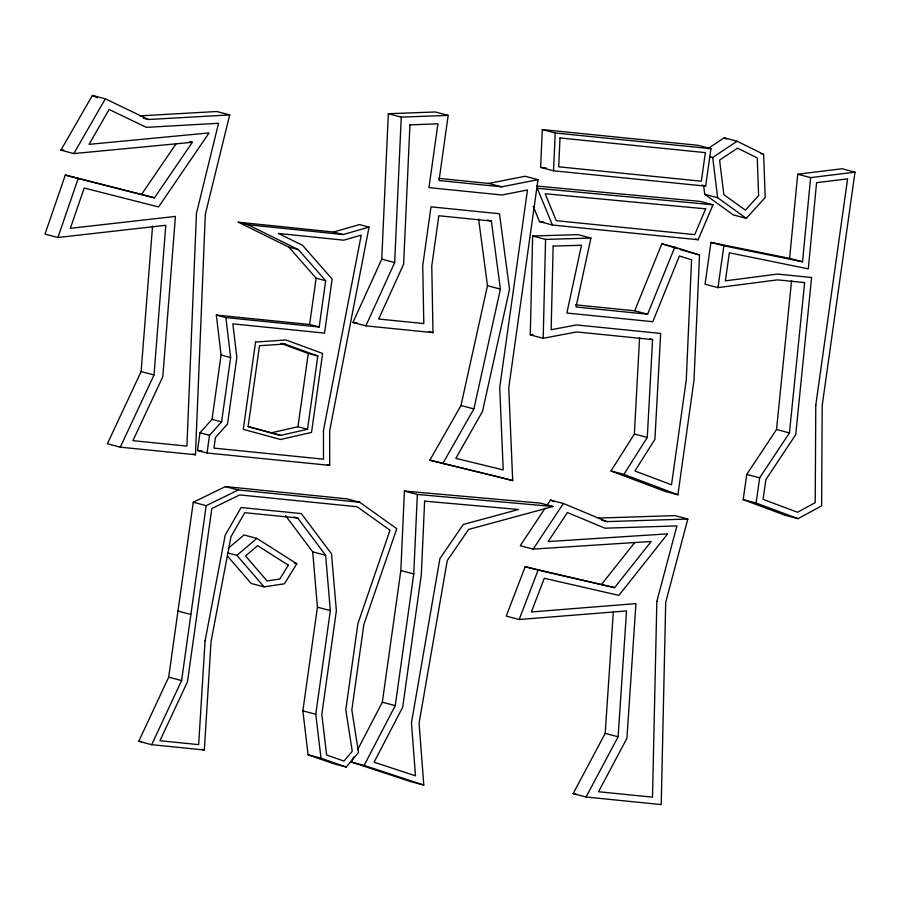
<?xml version="1.0" encoding="UTF-8"?>
<svg xmlns="http://www.w3.org/2000/svg" width="900" height="900" viewBox="0 0 900 900"><rect width="100%" height="100%" fill="white"/><g stroke="black" fill="none" stroke-linecap="round" stroke-linejoin="round"><path stroke-width="1.35" d="M610.999 470.97L623.914 474.368L647.28 437.434L652.579 339.593L576.765 331.942L543.195 338.276L530.28 334.879L532.642 235.991L578.002 234.653L590.918 238.05L576.034 306.99L647.629 314.213L674.764 247.174L699.525 254.925L694.001 380.284L677.914 494.764L664.999 491.366L610.999 470.97L634.354 434.036L639.585 337.59M543.195 338.276L545.558 239.4L532.642 235.991M152.561 226.08L141.109 371.565L107.381 443.767L120.296 447.165L195.458 454.748L205.324 214.245L229.703 114.919L216.787 111.51L139.714 115.864M442.777 463.601L473.884 408.904L500.4 289.091L491.344 221.051L438.829 215.752L431.775 265.928L432.99 332.629L365.861 325.856L352.935 322.459L381.757 259.155L388.327 113.715L435.274 111.983L448.189 115.38L439.043 180.518L501.637 186.829L538.009 179.651L508.759 387.765L512.696 480.577L429.851 460.204L460.969 405.506L487.474 285.694L478.609 219.037M365.861 325.856L394.673 262.564L401.254 117.112L388.327 113.715M357.694 749.565L382.331 702.236L400.838 570.566L404.404 491.051L540.18 503.111L553.095 506.509L468.574 529.436L447.255 560.576L419.085 723.094L423.787 785.048L410.873 781.639L351.214 762.03L353.801 757.046M351.214 762.03L364.129 765.428L395.246 705.634L413.752 573.964L417.33 494.449L404.404 491.051M540.596 167.377L542.306 129.589L698.018 145.294L710.933 148.691L705.668 186.131L553.523 170.786L540.596 167.377L546.188 167.94M553.523 170.786L555.233 132.986L542.306 129.589M204.345 749.992L211.05 641.52L230.985 536.681L244.789 512.674L297.697 518.006L325.62 555.255L330.345 610.582L315.776 714.251L320.996 758.194L346.219 767.025L358.493 752.49L351.832 709.92L363.836 624.577L396.776 528.694L359.674 502.234L346.748 498.825L225.394 486.585L193.264 502.256L168.683 677.16L138.78 741.285L151.695 744.683L204.345 749.992L201.757 749.317M598.117 518.074L674.91 515.632L687.836 519.041L665.719 602.28L661.219 804.589L586.069 797.006L573.142 793.609L605.194 733.365L613.339 611.73M586.069 797.006L618.109 736.762L626.535 610.931L519.165 619.515L506.239 616.106L525.184 566.719L614.599 587.644L651.195 541.474L533.149 549.101L520.234 545.704L545.04 508.286M120.296 447.165L154.024 374.974L165.803 225.281L57.915 237.51L45 234.112L65.306 175.061L154.451 197.831L192.364 142.267L189.787 141.593M855 172.159L810.641 177.615L802.53 261.776L789.604 258.379L797.715 174.218L842.085 168.761L855 172.159L822.206 405.473L821.633 505.868L798.03 518.67L785.104 515.273L743.197 499.624L746.741 474.424L776.52 429.514L791.584 280.586M798.03 518.67L756.113 503.032L759.656 477.821L789.446 432.911L804.645 282.6L777.555 279.866L717.986 287.606L705.06 284.209L710.944 242.393L789.604 258.379M238.241 222.188L333.596 232.031L359.483 224.584L369.045 227.104L329.659 430.808L329.67 465.368L207.045 452.993L197.482 450.473L199.969 432.787L212.029 419.366L221.062 355.039L216.338 315.067L309.611 324.473L319.174 326.993L325.676 280.71L298.418 249.638L247.804 224.708L238.241 222.188L288.855 247.118L298.418 249.638M207.045 452.993L209.531 435.296L221.591 421.875L230.625 357.559L225.9 317.576L216.338 315.067M151.695 744.683L181.597 680.558L206.179 505.654L238.32 489.994L359.674 502.234M309.611 324.473L316.114 278.19L288.855 247.118M248.062 426.589L271.125 432.866L297.956 426.746L308.261 353.464L280.912 343.406M271.125 432.866L280.676 435.386L307.519 429.266L317.824 355.984L282.87 343.373M346.219 767.025L333.293 763.627L308.081 754.785L302.861 710.854L317.43 607.185L312.705 551.858L285.604 515.7M717.986 287.606L723.859 245.79L710.944 242.393M57.915 237.51L78.221 178.459L154.451 197.831M519.165 619.515L538.11 570.116L614.599 587.644M575.505 304.841L634.714 310.804L661.849 243.776L674.764 247.174M533.239 206.415L539.528 221.625L552.442 225.034L698.141 239.726L713.025 204.795L700.099 201.398L536.884 186.053M192.364 142.267L73.811 153.574L60.885 150.176L92.407 95.411L105.334 98.809L148.433 119.509L229.703 114.919M73.811 153.574L105.334 98.809M228.184 548.381L243.968 534.983L256.882 538.391L296.798 563.738L284.434 583.785L264.071 586.867L251.156 583.459L227.599 556.155M547.369 504.776L550.462 500.096L563.389 503.494L606.847 521.606L687.836 519.041M533.149 549.101L563.389 503.494M141.536 194.434L176.287 143.494M601.673 584.246L634.793 542.464M703.71 185.996L704.734 194.321L733.376 214.942L746.291 218.34L765.202 197.494L763.627 154.35L737.077 141.221L724.163 137.812L707.906 148.669M227.857 552.971L236.903 555.356L256.882 538.391M710.123 156.814L712.699 157.489L737.077 141.221M247.804 224.708L343.159 234.551L369.045 227.104M438.637 178.38L488.723 183.431L525.082 176.254L538.009 179.651M530.28 334.879L532.969 334.373M60.885 150.176L63.675 149.906M285.266 344.002L259.493 345.713L248.13 426.521L280.676 435.386M401.254 117.112L448.189 115.38M545.558 239.4L590.918 238.05M417.33 494.449L553.095 506.509M713.025 204.795L537.244 188.269L552.442 225.034M555.233 132.986L710.933 148.691M539.528 221.625L543.69 222.053M352.935 322.459L357.131 322.875M225.9 317.576L319.174 326.993M197.482 450.473L201.667 450.9M138.78 741.285L141.547 741.566M573.142 793.609L575.933 793.89M723.859 245.79L802.53 261.776M429.851 460.204L499.781 477.169M761.04 153.675L763.627 154.35M797.715 174.218L810.641 177.615M701.798 185.107L705.668 186.131M704.734 194.321L717.66 197.719L746.291 218.34M488.723 183.431L501.637 186.829M695.554 239.051L698.141 239.726M687.904 251.865L699.525 254.925M143.269 118.147L148.433 119.509M487.474 220.028L491.344 221.051M634.714 310.804L647.629 314.213M333.596 232.031L343.159 234.551M487.474 285.694L500.4 289.091M65.306 175.061L78.221 178.459M381.757 259.155L394.673 262.564M650.002 338.918L652.579 339.593M316.114 278.19L325.676 280.71M429.109 331.605L432.99 332.629M776.52 429.514L789.446 432.911M634.354 434.036L647.28 437.434M308.261 353.464L317.824 355.984M746.741 474.424L759.656 477.821M460.969 405.506L473.884 408.904M221.062 355.039L230.625 357.559M743.197 499.624L756.113 503.032M141.109 371.565L154.024 374.974M501.064 477.517L512.696 480.577M297.956 426.746L307.519 429.266M601.684 520.245L606.847 521.606M212.029 419.366L221.591 421.875M327.274 464.738L329.67 465.368M199.969 432.787L209.531 435.296M192.87 454.072L195.458 454.748M225.394 486.585L238.32 489.994M525.184 566.719L538.11 570.116M293.827 516.994L297.697 518.006M193.264 502.256L206.179 505.654M400.838 570.566L413.752 573.964M312.705 551.858L325.62 555.255M294.21 563.062L296.798 563.738M317.43 607.185L330.345 610.582M177.964 611.077L190.89 614.475M605.194 733.365L618.109 736.762M382.331 702.236L395.246 705.634M302.861 710.854L315.776 714.251M168.683 677.16L181.597 680.558M308.081 754.785L320.996 758.194M661.849 243.776L677.486 248.67M680.096 249.491L686.61 251.528M364.129 765.428L423.787 785.048M623.914 474.368L677.914 494.764M550.462 500.096L554.299 501.694M92.407 95.411L97.481 97.841M724.163 137.812L726.57 139.016M236.903 555.356L264.071 586.867M712.699 157.489L717.66 197.719M815.783 405.18L815.22 502.661L797.558 512.246L763.099 499.376L765.866 479.666L795.712 434.655L811.597 277.515L777.533 274.072L725.4 280.845L729.337 252.81L808.29 268.852L816.592 182.666L847.597 178.852L815.783 405.18M656.854 601.369L652.489 797.175L598.523 791.73L626.918 738.349L635.94 603.619L531.371 611.966L544.286 578.273L618.896 595.373L667.654 533.858L548.145 541.586L567.405 512.539L604.957 528.188L676.901 525.904L656.854 601.369M553.151 246.094L551.149 329.726L576.495 324.945L660.668 333.439L654.919 439.335L634.905 470.97L671.524 484.796L686.273 379.8L691.571 259.796L679.399 255.982L652.804 321.705L566.854 313.031L581.49 245.25L553.151 246.094M196.459 213.345L186.907 446.108L132.93 440.662L162.81 376.684L175.421 216.405L70.358 228.319L84.206 188.032L158.558 206.933L209.07 132.907L89.044 144.36L109.125 109.474L146.362 127.361L218.554 123.278L196.459 213.345M409.928 124.853L403.627 264.195L378.664 319.027L423.799 323.572L422.741 265.59L430.999 206.843L499.478 213.75L509.524 289.305L482.49 411.48L455.816 458.381L503.213 469.89L499.714 387.517L527.479 189.968L502.009 194.996L428.963 187.627L437.929 123.829L409.928 124.853M424.631 501.142L421.335 574.504L402.683 707.231L374.062 762.21L415.485 775.834L411.457 722.768L439.909 558.585L463.275 524.475L518.546 509.49L424.631 501.142M560.002 137.97L558.697 166.804L701.336 181.204L705.352 152.629L560.002 137.97M205.065 640.98L198.664 744.637L159.964 740.734L187.481 681.727L211.826 508.522L239.749 494.91L357.12 506.756L390.004 530.212L357.919 623.61L345.791 709.875L352.26 751.252L343.969 761.074L326.632 754.999L321.806 714.375L336.375 610.762L331.515 553.871L301.32 513.596L241.121 507.521L225.18 535.252L205.065 640.98M215.449 437.49L213.953 448.121L323.483 459.169L323.471 430.402L361.226 235.136L343.699 240.176L278.404 233.438L302.546 245.317L332.134 279.056L324.54 333.101L232.864 323.854L236.857 357.536L227.509 424.069L215.449 437.49M255.555 342.022L243.281 429.345L280.519 439.493L311.524 432.416L322.627 353.452L286.031 339.998L255.555 342.022M705.69 208.845L694.699 234.641L556.279 220.68L545.141 193.748L705.69 208.845M288.326 565.178L279.799 579.015L267.086 580.939L245.531 555.941L257.625 545.67L288.326 565.178M758.61 195.57L745.38 210.161L723.847 194.648L719.595 160.11L737.539 148.14L757.238 157.882L758.61 195.57"/></g></svg>
